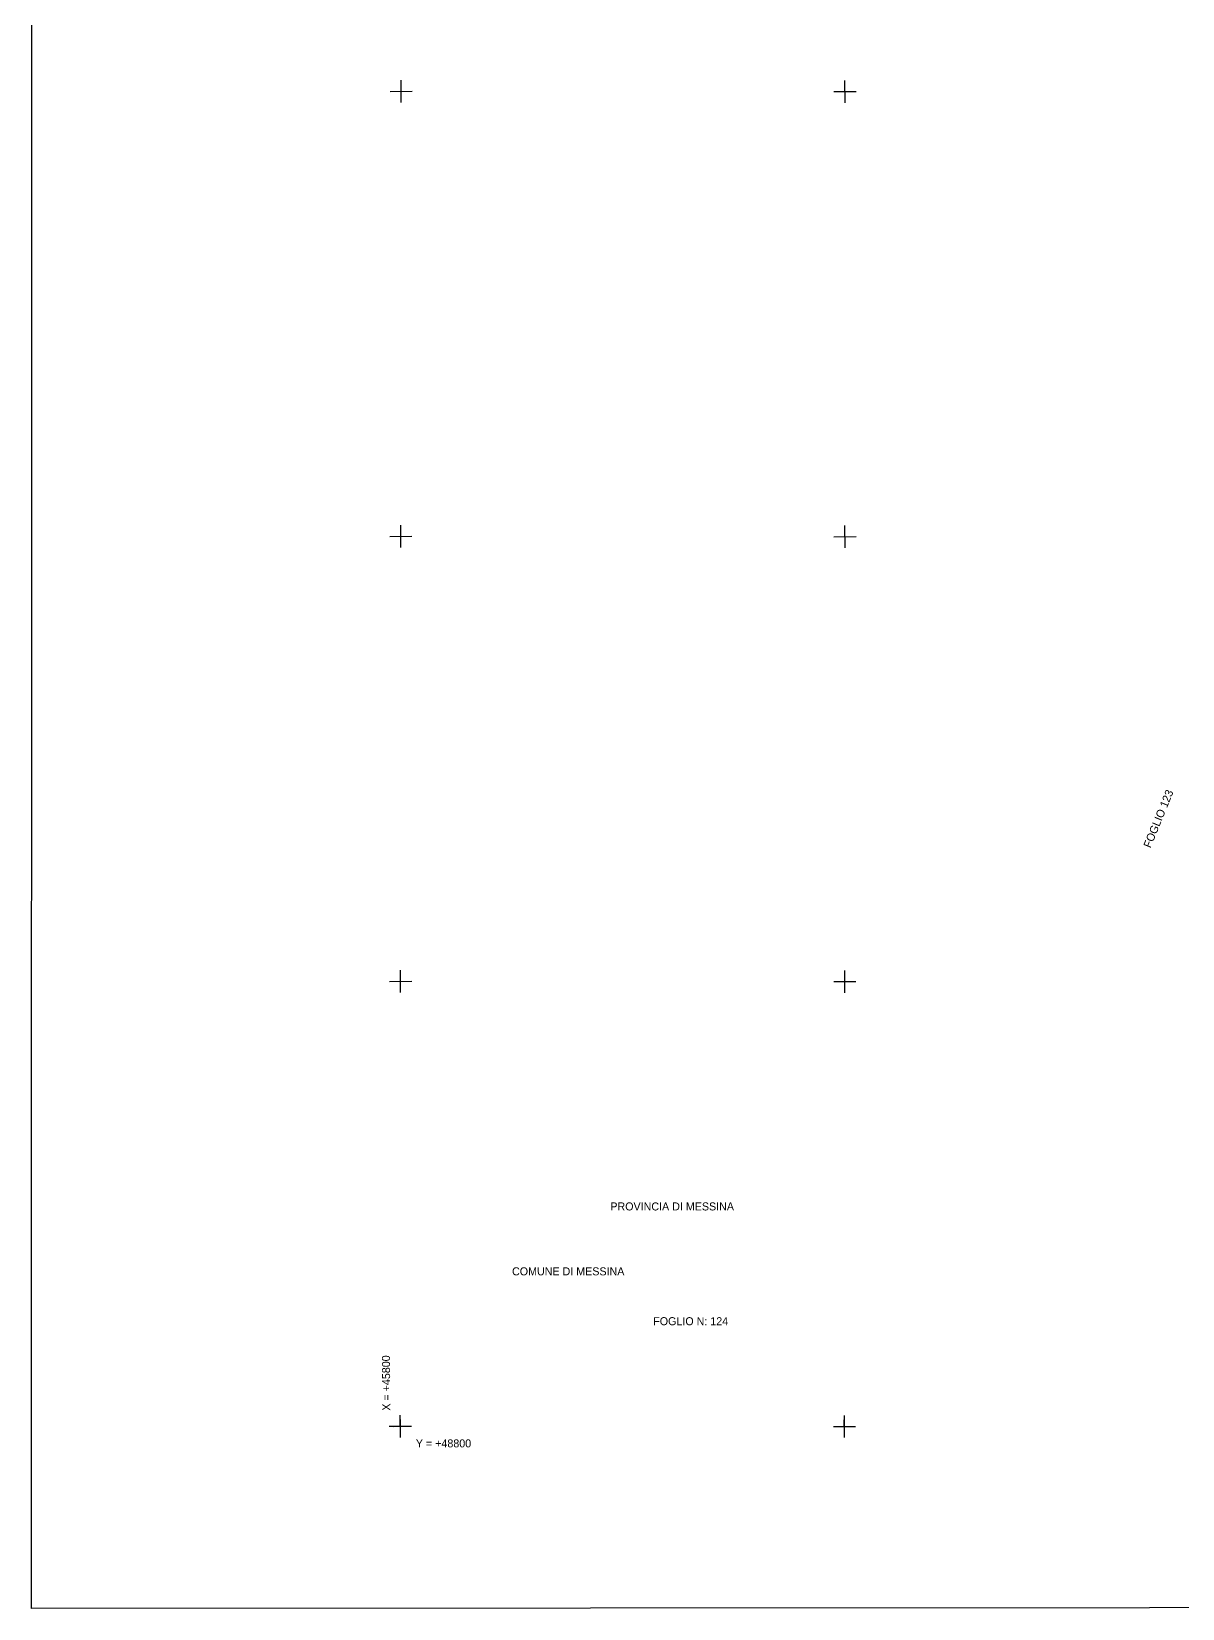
# Model space of a CAD drawing. Header units: metres. Extents: x 48717 to 49347, y 45758 to 46713.
# Drawn here: x 48717.1 to 48976, y 45758 to 46112.6 of the extents above; entities that cross this region are included whole.
import ezdxf

# ---------------------------------------------------------------- set-up
doc = ezdxf.new("R2010")
doc.units = ezdxf.units.M
doc.linetypes.add('CONTINUA', pattern=[0])
for name, color, linetype in [('LINEEVARIE', 6, 'CONTINUA'), ('SIMBOLI', 6, 'CONTINUA'), ('TESTI', 3, 'CONTINUA')]:
    doc.layers.add(name, color=color, linetype=linetype)

# ---------------------------------------------------------------- blocks, each defined once
blk = doc.blocks.new('3', base_point=(2.5, 2.5))
at = {"layer": 'SIMBOLI'}
for p, q in [((2.5, 0), (2.5, 5)), ((0, 2.5), (5, 2.5))]:
    blk.add_line(p, q, dxfattribs=at)
blk = doc.blocks.new('1', base_point=(2.5, 2.5))
at = {"layer": 'SIMBOLI'}
for p, q in [((2.5, 1), (2.5, 4)), ((1, 2.5), (4, 2.5))]:
    blk.add_line(p, q, dxfattribs=at)

msp = doc.modelspace()

# ---------------------------------------------------------------- linework, layer by layer
at = {"layer": 'LINEEVARIE', "color": 2}
msp.add_lwpolyline([(48717.314, 46712.83), (49346.508, 46712.883), (49345.843, 45758.322), (48717.058, 45757.973), (48717.314, 46712.83)], dxfattribs=at)

# ---------------------------------------------------------------- block references
at = {"layer": 'SIMBOLI', "rotation": 0.401}
for name, p in [('3', (48800.201, 46099.117)), ('3', (48900.041, 46099.085)), ('3', (48800.141, 45999.061)), ('3', (48900.07, 45999.003)), ('3', (48800.081, 45899.005)), ('3', (48900.01, 45898.947)), ('3', (48800.022, 45798.949)), ('3', (48899.949, 45798.89)), ('1', (48800.053, 45798.928)), ('1', (48899.898, 45798.879))]:
    msp.add_blockref(name, p, dxfattribs=at)

# ---------------------------------------------------------------- texts
at = {"layer": 'TESTI', "color": 3}
for s, rotation, p in [('FOGLIO 123', 67.786, (48968.782, 45928.846)), ('X = +45800', 90.419, (48797.775, 45802.452))]:
    msp.add_text(s, height=1.8, rotation=rotation, dxfattribs=at).set_placement(p)
for s, p in [('PROVINCIA DI MESSINA', (48847.267, 45847.479)), ('COMUNE DI MESSINA', (48825.155, 45832.88)), ('FOGLIO N: 124', (48856.918, 45821.666)), ('Y = +48800', (48803.516, 45794.195))]:
    msp.add_text(s, height=1.8, dxfattribs=at).set_placement(p)

doc.saveas('drawing.dxf')
